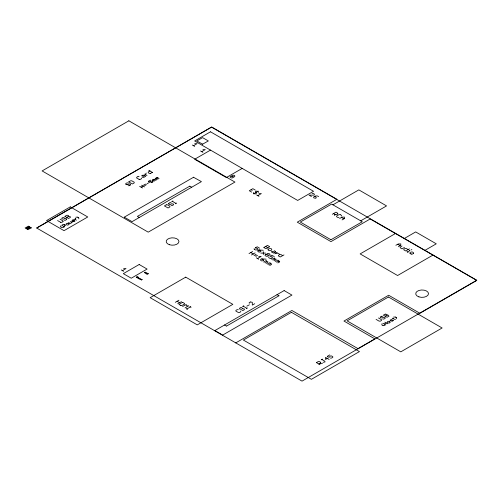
<?xml version="1.0" encoding="UTF-8"?>
<svg xmlns="http://www.w3.org/2000/svg" width="502" height="502" viewBox="0 0 502 502"><rect width="100%" height="100%" fill="white"/><g stroke="black" fill="none" stroke-linecap="round" stroke-linejoin="round"><path stroke-width="0.75" d="M70.493 221.344L71.962 222.191L71.962 222.706M141.313 280.172L142.104 279.488M145.956 272.555L145.191 272.097L144.369 272.768L145.561 272.787L145.16 272.555M233.091 176.873C233.461 177.965 231.987 178.028 231.303 177.903L230.117 177.219L230.117 176.528L231.899 176.183L233.091 176.873C234.729 177.601 235.783 175.418 233.687 175.154L231.899 175.499L231.899 176.183M258.292 192.511L258.292 191.82L257.099 191.136C253.146 190.747 257.739 193.019 255.913 193.885L254.721 193.885L253.529 193.195L253.529 192.511M269.292 246.457C269.26 248.572 266.688 246.545 267.466 248.145L265.64 248.559L263.895 247.555M389.194 321.286C386.258 320.979 387.023 323.552 389.169 322.955M396.486 318.77L396.486 317.571M75.438 219.669L75.438 218.539M70.004 223.271L71.886 222.781M393.148 320.182L393.11 320.652M202.475 144.231L208.349 140.955L202.576 137.623L196.803 140.955L202.676 144.231M60.836 226.979L60.667 225.837M390.299 320.709L392.25 320.144M268.168 249.23C267.378 249.368 271.3 247.511 271.72 249.262L271.72 249.965L270.503 250.667C269.536 250.843 267.717 250.435 268.074 249.262M271.833 252.086L273.546 253.127L275.341 252.01M410.046 253.422L411.263 254.087M65.059 224.996L64.187 224.476M68.981 223.911C69.797 224.262 67.475 226.019 66.107 224.438C65.925 223.189 67.607 223.158 68.103 223.352M68.002 223.346L68.962 223.861M74.346 220.183L73.926 219.989M73.844 221.602L74.936 221.106M78.682 217.699L78.845 218.828M127.42 184.667L126.291 184.604M137.981 176.61L139.085 176.66M142.844 175.204L143.955 175.192L145.775 176.24L143.955 177.294L142.85 177.294M150.437 180.136L148.46 181.222M152.865 179.867L152.357 180.099M152.715 181.536L150.845 181.021M154.741 179.289L156.279 180.111M155.783 178.179L156.724 178.128L158.149 179.013M170.002 202.726L171.107 202.777M189.869 186.173L191.733 187.284M124.358 217.209L132.057 221.658L201.409 181.624L193.427 177.219M181.498 301.646L177.746 303.735M182.715 302.348L184.435 303.384L184.353 304.036M254.213 249.281L255.349 249.94L256.566 249.94L257.783 249.237L257.783 248.534L255.424 247.881M242.686 308.642L244.399 308.975L244.399 309.678L243.188 310.38L241.97 310.38M259.107 249.958L263.255 250.291M259.095 252.017L260.82 251.697L260.82 250.994L258.994 250.002M249.375 304.777L246.833 306.164M263.362 254.52L263.255 251.697M274.305 258.034L274.807 259.07L272.981 260.124M314.628 196.238C313.417 195.88 317.973 197.512 315.683 198.277C310.387 198.102 316.072 194.343 318.657 196.558M335.468 214.605L336.591 214.636L337.695 213.94M337.695 213.237L337.777 213.877M395.871 245.283L398.381 243.922L400.816 243.922L400.715 245.359M385.298 314.126L387.017 314.465L387.017 315.168L385.191 316.216M382.995 325.447L384.921 325.516M393.066 320.132L392.169 320.182M409.437 248.854L405.679 250.944L403.859 249.896L403.859 249.193L405.07 248.49L406.287 248.49L408.113 249.544M395.507 317.076L396.524 317.653M411.872 249.557L411.151 249.896M150.782 181.009L149.784 182.088M226.49 326.112L279.005 295.747M70.079 223.346L68.479 222.505M129.278 185.677L130.576 185.018L130.576 184.316L129.993 184.027M265.784 254.539L269.336 255.204L269.944 254.853L269.944 254.15L268.727 253.447L267.51 253.447L266.901 253.799L266.901 254.57M271.08 258.323L272.373 257.664L272.373 256.961L269.944 256.258L271.764 255.204L274.305 256.591M283.981 254.916L280.235 256.986L278.409 255.932L278.409 255.229L279.627 254.596M393.693 318.186L392.646 318.726M330.843 239.699L300.296 222.053L331.653 204.082L362.287 221.752L331.044 239.699M64.971 218.521L66.716 218.828L66.615 219.562M72.922 219.989C71.177 220.296 72.175 222.242 73.926 221.589M128.832 184.014L129.886 184.014M150.562 173.391L152.439 172.318M139.638 186.311L142.637 187.974M152.784 179.854L153.807 179.81L155.3 180.676M151.761 182.634L152.803 182.1L152.803 181.536M250.561 301.997L252.305 302.304L252.305 305.109L254.74 303.71M226.333 326.024L224.488 325.007M381.62 316.266L382.788 316.279M386.396 322.968L384.375 324.066M77.804 217.178L78.701 217.73M151.842 182.621L150.845 182.621M128.876 120.794L42.105 170.931L148.209 232.15L234.949 182.069L128.832 120.794M26.073 227.506L27.56 226.653M28.884 229.132L30.365 228.272M36.815 228.008L211.543 127.131L476.762 280.248L302.028 381.125L36.621 227.983L211.687 127L336.905 199.294L297.284 222.173L330.962 241.619L370.194 218.966L476.787 280.417L419.885 313.273L388.661 295.245L343.964 321.048L374.868 338.894L357.989 348.639L291.894 310.481L235.702 342.922M66.716 217.422L68.51 216.306L70.362 216.72L70.362 217.422L68.536 218.477L64.971 216.412M193.521 145.705L197.091 143.647L194.707 143.647M141.52 175.888L142.737 175.254M146.383 173.083L145.775 173.435L145.775 174.84L146.992 175.543M150.035 170.975L148.209 172.029L148.209 172.732L149.427 173.435L150.7 173.378M127.564 184.604L128.75 184.033M144.563 175.543L142.737 176.591L142.737 177.294M75.84 218.257L75.413 218.571M63.679 226.408L65.065 225.574M74.371 220.271L72.495 221.388M143.541 185.194L145.492 184.065M155.702 178.216L155.212 178.448L157.17 179.578M201.704 151.66L205.268 149.596L202.89 149.596M141.106 187.158L143.064 186.029M148.906 182.659L147.004 183.82M146.471 184.629L144.576 185.79M210.501 150.104L194.65 159.26L226.352 177.557L242.202 168.408M139.336 217.535L137.372 216.406L189.825 186.129M171.715 201.66L172.933 200.957M175.367 203.762L176.578 203.059M253.529 193.885L258.292 191.136M122.45 270.628L126.021 268.564L123.636 268.564M257.777 195.648L261.341 193.584L258.963 193.584M136.243 277.248L137.435 276.558L138.031 276.903L137.636 277.361L136.644 277.016M145.342 273.345L146.528 272.661L146.132 273.803L147.318 273.119M255.311 247.894L257.175 246.777L259.603 248.183M332.933 204.829L358.83 189.875L386.553 205.908L360.712 220.824M249.005 253.598L252.657 251.496M259.026 249.877L257.859 250.686M251.439 255.003L255.091 252.895M175.311 302.329L178.957 300.221M332.33 214.285L335.982 212.183L337.777 213.3M257.52 258.517L261.172 256.409L258.737 256.409M265.683 254.501L265.075 254.853L265.075 255.556L266.292 256.258L267.51 256.258L268.118 255.907L268.118 255.273M266.098 259.164L261.78 258.869L260.563 259.565L260.563 260.268L261.78 260.971L263.575 260.557M182.609 306.54L186.255 304.438L186.255 305.837L188.689 305.837L185.037 307.946M274.763 253.83L277.192 252.424M263.6 262.025L266.035 260.62L266.562 261.021M339.628 218.502L342.063 217.096L344.491 217.096L344.441 218.445M264.818 262.728L266.644 261.674L267.861 261.674L267.861 262.377L266.035 263.431M271.764 259.421L274.117 258.059M186.863 309L190.515 306.891M342.063 219.907L344.397 218.533M267.252 264.134L269.681 262.728L270.214 263.035M274.199 260.82L276.025 259.772L276.025 259.07L274.807 259.07M268.47 264.836L270.289 263.782L271.507 263.782L271.507 264.485L269.681 265.539M275.416 261.523L277.851 260.124L278.459 260.475L278.459 261.172L276.633 262.226M277.851 262.929L279.645 261.812M242.579 306.515L243.79 305.812M250.479 301.953L249.168 302.624L249.268 303.359M242.579 308.623L241.362 309.326L239.536 308.975L239.536 308.272L240.753 307.569L241.97 307.569M246.225 308.623L247.442 307.921M395.513 233.48L360.141 253.905L397.584 275.523L432.956 255.098M404.449 238.412L415.681 231.924L436.276 243.815L425.043 250.297M398.381 246.733L400.759 245.271M402.033 246.03L400.207 247.084L400.207 247.787L402.033 248.841L404.461 247.436M407.505 251.998L409.939 250.598L409.249 250.291M385.191 314.114L383.365 315.168L387.017 317.27L388.95 316.235L388.234 315.168L387.017 315.168M321.236 359.827L322.453 359.125M329.751 354.914L327.398 356.269M327.925 358.07L325.491 359.476L325.491 357.374L329.143 359.476M389.314 322.911L390.23 322.378L390.23 321.864L389.314 321.286M391.679 321.544L393.079 320.722M318.801 364.044L320.596 362.927M139.085 179.339L140.303 179.402L141.52 178.699L141.52 177.997M128.807 181.919L132.396 183.964L134.222 182.916L134.222 182.213L131.788 180.808L130.576 180.808L128.832 181.812M148.454 181.291L149.841 182.151M152.338 180.18L154.208 181.31M66.634 219.481L65.498 220.227L64.281 220.227M62.988 221.589L63.064 220.93L60.027 219.173M65.084 225.53L65.084 224.965M168.728 203.467L169.889 202.777M340.293 214.693L341.454 215.339L341.454 216.042M413.504 253.359L413.585 252.701L412.368 251.998L411.151 251.998L409.939 252.701L410.015 253.359M391.623 319.247L390.217 320.132L390.217 320.646M327.373 356.376L329.143 357.374L330.36 355.968L331.571 355.968L332.788 356.671L332.788 357.374L331.571 358.07L330.36 358.07M316.423 362.695L318.193 361.584L319.41 361.584L320.627 362.287L320.527 363.021M60.635 222.273L61.846 222.336L62.97 221.664M74.378 219.104L76.404 220.209M395.589 317.088L393.612 317.038M157.603 177.639L156.637 177.564L156.756 178.141M60.811 226.935L61.733 227.531L63.729 227.488M253.265 254.018L250.831 252.544M275.981 253.127L279.118 253.441M411.151 254.043L412.368 254.106L413.479 253.422M180.783 305.423L182 305.486L184.322 304.099M153.844 179.289L154.654 179.289M128.142 182.91L126.924 182.91L125.707 183.613L125.707 184.316L126.397 184.623M128.142 185.721L129.359 185.658M312.037 193.421C313.06 192.912 315.607 194.387 313.819 195.14L309.063 195.14L311.441 196.514M171.107 205.519L172.324 205.519L173.541 204.816L173.541 204.113L171.715 203.762L170.498 204.465L169.281 204.465L168.672 204.113L168.785 203.41M64.281 217.422L63.064 217.422L61.846 218.125L61.846 218.828L63.672 219.173L64.89 218.539M339.019 217.448L337.802 217.448L336.591 216.745L336.591 216.042L339.019 214.636L340.155 214.687M72.922 219.939L73.819 219.939M260.82 253.102L265.683 253.102M279.627 254.527L280.844 254.527L282.67 255.581M278.459 261.172L279.67 261.172L279.576 261.906M238.318 309.678L237.101 309.678L235.89 310.38L235.89 311.083L238.318 312.482L239.536 312.482L240.753 311.78L240.753 311.083M382.762 319.027L383.974 319.027L385.191 318.324L385.191 317.622L383.365 317.27L382.154 317.973L380.227 317.653L380.328 316.919L381.545 316.285M323.062 362.287L324.982 361.967L324.882 361.233L321.845 359.476M320.019 363.341L322.453 363.341M137.874 176.66L136.657 177.294L136.657 177.997L139.186 179.371M152.439 172.443L148.818 170.272M153.763 179.339L153.719 179.898M144.513 186.926L141.595 185.182M124.358 217.096L193.628 177.219M64.971 216.324L66.716 215.314L67.927 215.314L68.536 215.665L68.567 216.306M75.827 217.184L77.728 217.165M30.34 227.569L28.884 226.653M263.895 247.461L267.466 245.403L269.21 246.407M271.802 252.029L271.72 251.37L272.937 251.37L274.763 252.424M271.162 258.298L269.944 258.367L268.727 257.664L268.727 256.961M395.582 319.247L394.559 319.335L392.646 318.161M254.213 249.193L254.131 248.534M316.448 362.595L320.019 364.747M159.065 178.486L157.659 177.601M397.772 244.273L400.207 245.679M406.896 251.646L408.113 252.349M341.454 217.448L343.889 218.853M333.548 213.588L335.374 214.636M192.329 145.022L194.707 146.396M200.511 150.97L202.89 152.344M255.236 190.057L252.857 188.683L249.287 190.747L251.665 192.122M251.069 189.712L252.261 190.402M256.585 194.958L258.963 196.332M144.563 174.138L145.775 174.84M274.155 250.667L275.291 251.326M265.64 246.457L267.466 247.505M378.502 317.973L381.545 319.73L381.545 320.433L380.328 321.136L379.11 321.136L376.073 319.379M387.801 323.784L384.808 322.121M172.324 201.308L175.97 203.41M382.907 323.219L385.843 324.913M258.994 252.048L257.783 251.345L257.89 250.642M382.919 325.472L381.871 324.932L381.94 323.777M255.091 254.301L257.52 255.706M261.78 258.869L263.6 259.917L263.506 260.657M253.874 255.003L256.302 256.409M256.302 257.815L258.737 259.22M277.035 294.674L278.936 295.772M243.188 306.164L246.833 308.272M57.592 220.579L60.742 222.317M189.907 306.54L191.124 307.243M140.165 278.597L139.575 278.252C138.408 278.102 140.372 279.062 139.173 278.936L138.583 278.597M141.708 279.488L142.104 279.714M137.812 277.694L138.602 278.152L138.803 277.807L137.611 277.807L138.006 278.265M140.146 279.043L140.936 279.501L141.137 279.156L139.945 279.156L140.34 279.614M177.137 301.275L179.565 302.681M121.258 269.938L123.636 271.312M186.255 308.648L187.472 309.351M26.073 228.272L27.56 229.132M275.272 252.104L275.372 251.37M182.508 302.361L178.957 304.438L180.889 305.473M64.093 224.457L63.189 224.432L61.721 225.279L64.727 226.948M334.765 214.285L334.765 215.691M270.289 263.079L270.289 263.782M266.644 260.971L266.644 261.674M137.04 277.248L137.04 277.706M148.291 273.69L147.5 274.362L146.509 274.017L147.695 273.333L148.291 273.69M27.761 227.255L27.114 228.153L27.761 228.529L29.323 228.153L28.677 227.255L27.761 227.255M70.28 206.887L46.567 220.579L64.043 230.663L87.756 216.977L70.28 206.887M210.501 131.8L194.65 140.955L297.68 200.436L313.53 191.287L210.501 131.8M166.244 204.816L164.418 205.933L168.07 207.979L169.889 206.924L169.889 206.222L167.461 204.816L166.244 204.816M139.173 264.498L123.323 273.646L131.248 278.221L147.099 269.072L139.173 264.498M185.727 277.142L150.154 297.68L197.273 324.876L232.84 304.344L185.727 277.142M284.138 290.583L214.869 330.573L222.668 335.072L291.938 295.082L284.138 290.583M291.424 312.313L243.37 340.055L311.391 379.324L359.445 351.582L291.424 312.313M388.46 297.002L347.114 320.872L400.784 351.852L442.124 327.988L388.46 297.002M31.337 227.889L25.1 227.889L28.219 229.69L28.219 226.088L31.337 227.889M169.362 244.706A6.4 3.696 0 0 0 178.957 241.512A6.4 3.696 0 0 0 169.362 238.312A6.4 3.696 0 0 0 169.362 244.706M418.913 296.877A6.4 3.696 0 0 0 428.507 293.676A6.4 3.696 0 0 0 418.913 290.476A6.4 3.696 0 0 0 418.913 296.877M27.666 228.441A1.104 0.634 0 0 0 29.323 227.889A1.104 0.634 0 0 0 27.666 227.337A1.104 0.634 0 0 0 27.666 228.441"/></g></svg>
